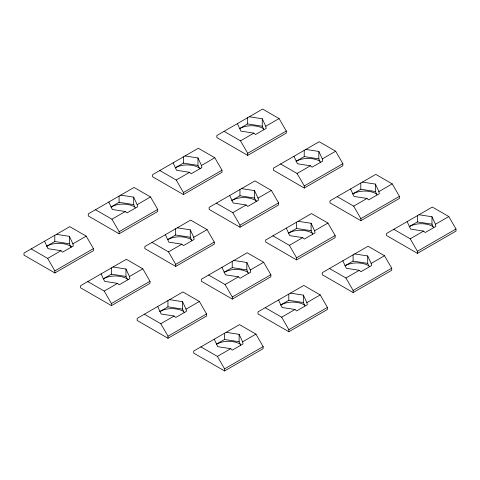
<?xml version="1.0" encoding="UTF-8"?>
<svg xmlns="http://www.w3.org/2000/svg" width="480" height="480" viewBox="0 0 480 480"><rect width="100%" height="100%" fill="white"/><g stroke="black" fill="none" stroke-linecap="round" stroke-linejoin="round"><path stroke-width="0.72" d="M239.484 128.658L247.656 123.936L262.26 126.198L263.808 129.528M175.2 167.85L183.372 163.128L197.976 165.39L199.524 168.72M110.916 207.042L119.088 202.326L133.692 204.582L135.234 207.912M46.626 246.234L54.804 241.518L69.402 243.774L70.95 247.11M224.058 131.328L240.516 140.826L253.86 133.122L255.486 134.562L266.172 128.388L265.74 126.264L262.26 118.77L249.282 116.766M265.74 126.264L279.084 118.56L286.284 131.028L286.284 133.11L247.716 155.376L216.858 137.562L216.858 135.486L262.626 109.056L279.084 118.56M159.774 170.52L176.226 180.024L189.576 172.314L191.196 173.754L201.888 167.586L201.45 165.456L197.976 157.968L184.998 155.958M201.45 165.456L214.8 157.752L222 170.226L222 172.302L183.426 194.574L152.574 176.754L152.574 174.678L198.342 148.254L214.8 157.752M95.484 209.712L111.942 219.216L125.292 211.512L126.912 212.946L137.604 206.778L137.166 204.654L133.692 197.16L120.708 195.15M137.166 204.654L150.516 196.944L157.716 209.418L157.716 211.494L119.142 233.766L88.284 215.952L88.284 213.87L134.058 187.446L150.516 196.944M31.2 248.91L47.658 258.408L61.002 250.704L62.628 252.144L73.314 245.97L72.882 243.846L69.402 236.352L56.424 234.342M72.882 243.846L86.226 236.142L93.426 248.61L93.426 250.692L54.858 272.958L24 255.144L24 253.062L69.774 226.638L86.226 236.142M247.716 155.376L247.716 153.3L286.284 131.028M183.426 194.574L183.426 192.492L222 170.226M119.142 233.766L119.142 231.684L157.716 209.418M54.858 272.958L54.858 270.882L93.426 248.61M296.058 161.316L304.23 156.6L318.834 158.856L320.376 162.186M231.768 200.508L239.946 195.792L254.544 198.048L256.092 201.384M167.484 239.706L175.656 234.984L190.26 237.246L191.808 240.576M103.2 278.898L111.372 274.176L125.976 276.438L127.524 279.768M280.626 163.986L297.084 173.49L310.434 165.786L312.054 167.22L322.746 161.052L322.308 158.928L318.834 151.434L305.85 149.424M322.308 158.928L335.658 151.218L342.858 163.692L342.858 165.768L304.284 188.04L273.426 170.226L273.426 168.144L319.2 141.72L335.658 151.218M216.342 203.184L232.8 212.682L246.15 204.978L247.77 206.418L258.456 200.244L258.024 198.12L254.544 190.626L241.566 188.616M258.024 198.12L271.374 190.416L278.574 202.884L278.574 204.966L240 227.232L209.142 209.418L209.142 207.336L254.916 180.912L271.374 190.416M152.058 242.376L168.516 251.874L181.86 244.17L183.486 245.61L194.172 239.436L193.74 237.312L190.26 229.818L177.282 227.814M193.74 237.312L207.084 229.608L214.284 242.076L214.284 244.158L175.716 266.424L144.858 248.61L144.858 246.534L190.626 220.104L207.084 229.608M87.774 281.568L104.226 291.072L117.576 283.362L119.196 284.802L129.888 278.634L129.45 276.51L125.976 269.016L112.998 267.006M129.45 276.51L142.8 268.8L150 281.274L150 283.35L111.426 305.622L80.574 287.802L80.574 285.726L126.342 259.302L142.8 268.8M304.284 188.04L304.284 185.958L342.858 163.692M240 227.232L240 225.156L278.574 202.884M175.716 266.424L175.716 264.348L214.284 242.076M111.426 305.622L111.426 303.54L150 281.274M352.626 193.98L360.804 189.258L375.402 191.52L376.95 194.85M288.342 233.172L296.514 228.45L311.118 230.712L312.666 234.042M224.058 272.364L232.23 267.648L246.834 269.904L248.376 273.234M159.768 311.556L167.946 306.84L182.544 309.096L184.092 312.432M337.2 196.65L353.658 206.148L367.002 198.444L368.628 199.884L379.314 193.71L378.882 191.586L375.402 184.092L362.424 182.088M378.882 191.586L392.226 183.882L399.426 196.35L399.426 198.432L360.858 220.698L330 202.884L330 200.808L375.774 174.378L392.226 183.882M272.916 235.842L289.374 245.346L302.718 237.636L304.344 239.076L315.03 232.908L314.598 230.784L311.118 223.29L298.14 221.28M314.598 230.784L327.942 223.074L335.142 235.548L335.142 237.624L296.574 259.896L265.716 242.076L265.716 240L311.484 213.576L327.942 223.074M208.626 275.034L225.084 284.538L238.434 276.834L240.054 278.268L250.746 272.1L250.308 269.976L246.834 262.482L233.85 260.472M250.308 269.976L263.658 262.266L270.858 274.74L270.858 276.816L232.284 299.088L201.426 281.274L201.426 279.192L247.2 252.768L263.658 262.266M144.342 314.232L160.8 323.73L174.15 316.026L175.77 317.466L186.456 311.292L186.024 309.168L182.544 301.674L169.566 299.664M186.024 309.168L199.374 301.464L206.574 313.932L206.574 316.014L168 338.28L137.142 320.466L137.142 318.39L182.916 291.96L199.374 301.464M360.858 220.698L360.858 218.622L399.426 196.35M296.574 259.896L296.574 257.814L335.142 235.548M232.284 299.088L232.284 297.006L270.858 274.74M168 338.28L168 336.204L206.574 313.932M409.2 226.638L417.372 221.922L431.976 224.178L433.524 227.514M344.916 265.83L353.088 261.114L367.692 263.37L369.234 266.706M280.626 305.028L288.804 300.306L303.402 302.568L304.95 305.898M216.342 344.22L224.514 339.498L239.118 341.76L240.666 345.09M393.774 229.308L410.226 238.812L423.576 231.108L425.196 232.542L435.888 226.374L435.45 224.25L431.976 216.756L418.998 214.746M435.45 224.25L448.8 216.546L456 229.014L456 231.09L417.426 253.362L386.574 235.548L386.574 233.466L432.342 207.042L448.8 216.546M329.484 268.506L345.942 278.004L359.292 270.3L360.912 271.74L371.604 265.566L371.166 263.442L367.692 255.948L354.708 253.944M371.166 263.442L384.516 255.738L391.716 268.206L391.716 270.288L353.142 292.554L322.284 274.74L322.284 272.664L368.058 246.234L384.516 255.738M265.2 307.698L281.658 317.202L295.002 309.492L296.628 310.932L307.314 304.758L306.882 302.634L303.402 295.14L290.424 293.136M306.882 302.634L320.226 294.93L327.426 307.398L327.426 309.48L288.858 331.746L258 313.932L258 311.856L303.774 285.426L320.226 294.93M200.916 346.89L217.374 356.394L230.718 348.684L232.344 350.124L243.03 343.956L242.598 341.832L239.118 334.338L226.14 332.328M242.598 341.832L255.942 334.122L263.142 346.596L263.142 348.672L224.574 370.944L193.716 353.124L193.716 351.048L239.484 324.624L255.942 334.122M417.426 253.362L417.426 251.28L456 229.014M353.142 292.554L353.142 290.478L391.716 268.206M288.858 331.746L288.858 329.67L327.426 307.398M224.574 370.944L224.574 368.862L263.142 346.596M253.86 133.122L240.882 131.112L237.402 123.624M310.434 165.786L297.456 163.776L293.976 156.282M367.002 198.444L354.024 196.44L350.55 188.946M189.576 172.314L176.598 170.31L173.118 162.816M423.576 231.108L410.598 229.098L407.118 221.604M246.15 204.978L233.166 202.968L229.692 195.474M302.718 237.636L289.74 235.632L286.26 228.138M125.292 211.512L112.308 209.502L108.834 202.008M359.292 270.3L346.308 268.29L342.834 260.796M181.86 244.17L168.882 242.16L165.402 234.672M238.434 276.834L225.456 274.824L221.976 267.33M61.002 250.704L48.024 248.694L44.55 241.2M295.002 309.492L282.024 307.488L278.55 299.994M117.576 283.362L104.598 281.358L101.118 273.864M174.15 316.026L161.166 314.016L157.692 306.522M230.718 348.684L217.74 346.68L214.26 339.186M410.226 238.812L417.426 251.28M353.658 206.148L360.858 218.622M297.084 173.49L304.284 185.958M345.942 278.004L353.142 290.478M240.516 140.826L247.716 153.3M289.374 245.346L296.574 257.814M232.8 212.682L240 225.156M281.658 317.202L288.858 329.67M176.226 180.024L183.426 192.492M225.084 284.538L232.284 297.006M168.516 251.874L175.716 264.348M217.374 356.394L224.574 368.862M111.942 219.216L119.142 231.684M160.8 323.73L168 336.204M104.226 291.072L111.426 303.54M47.658 258.408L54.858 270.882M431.976 216.756L431.976 224.178M417.372 215.682L417.372 221.922M375.402 184.092L375.402 191.52M367.692 255.948L367.692 263.37M360.804 183.024L360.804 189.258M353.088 254.88L353.088 261.114M318.834 151.434L318.834 158.856M311.118 223.29L311.118 230.712M304.23 150.36L304.23 156.6M303.402 295.14L303.402 302.568M296.514 222.216L296.514 228.45M288.804 294.072L288.804 300.306M262.26 118.77L262.26 126.198M254.544 190.626L254.544 198.048M247.656 117.702L247.656 123.936M246.834 262.482L246.834 269.904M239.946 189.558L239.946 195.792M239.118 334.338L239.118 341.76M232.23 261.408L232.23 267.648M224.514 333.264L224.514 339.498M197.976 157.968L197.976 165.39M190.26 229.818L190.26 237.246M183.372 156.894L183.372 163.128M182.544 301.674L182.544 309.096M175.656 228.75L175.656 234.984M167.946 300.606L167.946 306.84M133.692 197.16L133.692 204.582M125.976 269.016L125.976 276.438M119.088 196.086L119.088 202.326M111.372 267.942L111.372 274.176M69.402 236.352L69.402 243.774M54.804 235.284L54.804 241.518M352.95 193.866A16.638 9.606 0 0 1 376.476 193.866M288.666 233.058A16.638 9.606 0 0 1 312.192 233.058M345.234 265.722A16.638 9.606 0 0 1 368.766 265.722M239.808 128.544A16.638 9.606 0 0 1 263.334 128.544M232.092 200.4A16.638 9.606 0 0 1 256.788 201.144M296.376 161.202A16.638 9.606 0 0 1 319.908 161.202M175.524 167.736A16.638 9.606 0 0 1 200.214 168.486M409.524 226.53A16.638 9.606 0 0 1 433.05 226.53M280.95 304.914A16.638 9.606 0 0 1 304.476 304.914M224.376 272.256A16.638 9.606 0 0 1 247.908 272.256M167.808 239.592A16.638 9.606 0 0 1 191.334 239.592M111.234 206.928A16.638 9.606 0 0 1 134.766 206.928M216.666 344.106A16.638 9.606 0 0 1 240.192 344.106M160.092 311.448A16.638 9.606 0 0 1 183.624 311.448M103.524 278.784A16.638 9.606 0 0 1 128.214 279.534M46.95 246.126A16.638 9.606 0 0 1 71.64 246.87"/></g></svg>
